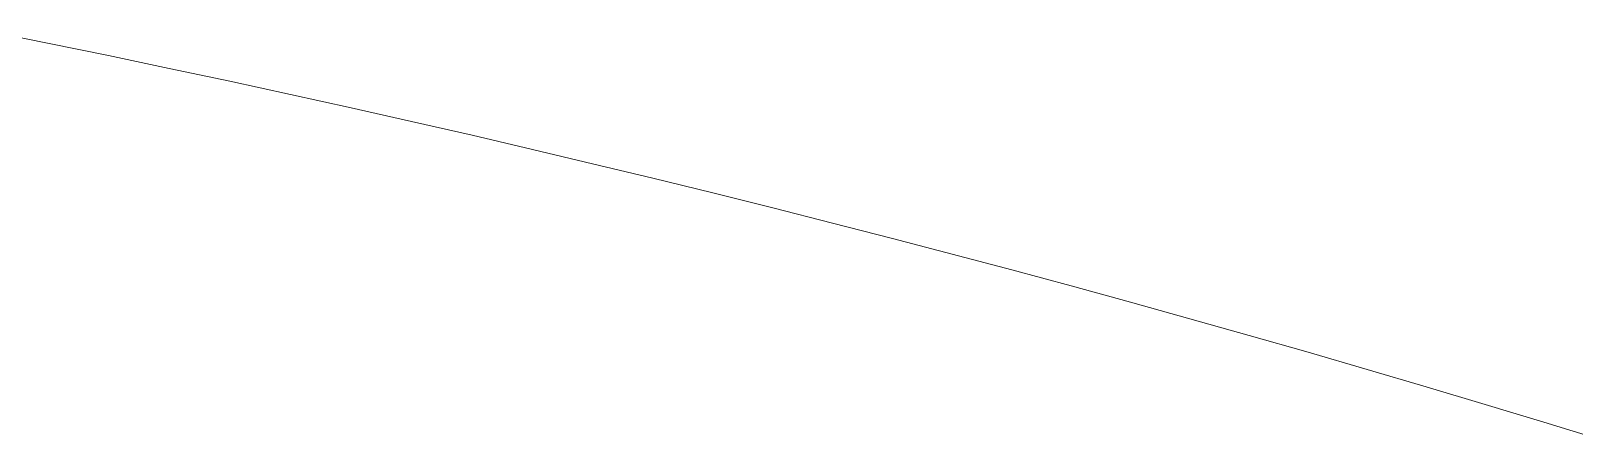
# Model space of a CAD drawing. Header units: millimetres. Extents: x 144517 to 159919, y -31393 to -20504.
# Drawn here: x 158328.18 to 158343.98, y -29760.95 to -29756.75 of the extents above; entities that cross this region are included whole.
import ezdxf

# ---------------------------------------------------------------- set-up
doc = ezdxf.new("R2010")
doc.units = ezdxf.units.MM
doc.header["$MEASUREMENT"] = 0
doc.layers.add('A - SHEET', color=7, linetype='Continuous', lineweight=9)
doc.layers.add('Layer 1', color=7, linetype='Continuous')

# ---------------------------------------------------------------- blocks, each defined once
blk = doc.blocks.new('agdsggad')
at = {"layer": 'Layer 1', "lineweight": 0}
blk.add_lwpolyline([(277.0703, 487.0313), (276.8311, 487.1046), (276.5916, 487.1771), (276.3517, 487.2487), (276.1113, 487.3194), (275.8706, 487.3893), (275.6295, 487.4583), (275.3881, 487.5264), (275.1462, 487.5936), (274.904, 487.6599), (274.6614, 487.7253), (274.4184, 487.7899), (274.1751, 487.8535), (273.9313, 487.9163), (273.6873, 487.9781), (273.4428, 488.0391), (273.198, 488.0991), (272.9528, 488.1583), (272.7073, 488.2166), (272.4614, 488.2739), (272.2151, 488.3303), (271.9685, 488.3859), (271.7215, 488.4405), (271.4742, 488.4942), (271.2266, 488.547), (270.9785, 488.5989), (270.7302, 488.6498), (270.4815, 488.6999)], dxfattribs=at)
blk = doc.blocks.new('EWRSDG')
at = {"xscale": 3.437246875556696, "yscale": 3.437246875556696, "zscale": 3.437246875556696}
blk.add_blockref('agdsggad', (-192566.76, -259573.4), dxfattribs=at)

msp = doc.modelspace()

# ---------------------------------------------------------------- block references
at = {"layer": 'A - SHEET', "xscale": 0.7307667054224303, "yscale": 0.7307667054224303, "zscale": 0.7307667054224303}
msp.add_blockref('EWRSDG', (298369.7, 158703.315, -0.002), dxfattribs=at)

doc.saveas('drawing.dxf')
